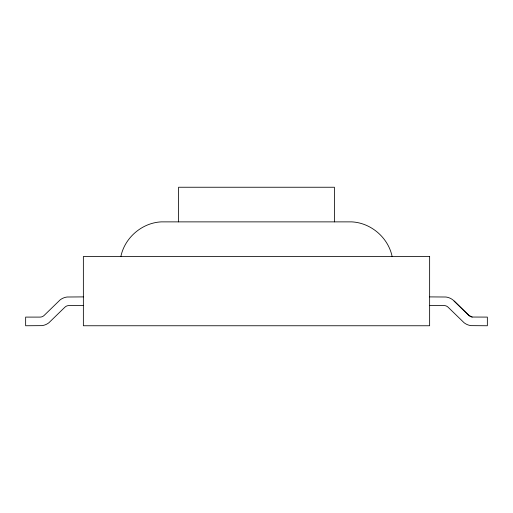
<?xml version="1.0" encoding="UTF-8"?>
<svg xmlns="http://www.w3.org/2000/svg" width="513" height="513" viewBox="0 0 513 513"><rect width="100%" height="100%" fill="white"/><g stroke="black" fill="none" stroke-linecap="round" stroke-linejoin="round"><path stroke-width="0.77" d="M120.876 256.5C124.73 237.654 142.056 222.796 161.274 221.873L351.726 221.873C370.944 222.796 388.27 237.654 392.124 256.5M83.362 296.899L67.049 297.014A14.435 14.435 0 0 0 60.143 299.874L44.278 315.296A5.919 5.919 0 0 1 39.937 317.098L25.65 317.098L25.65 325.755L41.963 325.64A14.435 14.435 0 0 0 48.87 322.78L64.734 307.358A5.919 5.919 0 0 1 69.075 305.556L83.362 305.556M429.637 296.899L445.951 297.014A14.435 14.435 0 0 1 452.857 299.874L469.414 315.899L470.716 316.649L472.172 317.04L487.35 317.098L487.35 325.755L471.037 325.64A14.435 14.435 0 0 1 464.13 322.78L448.266 307.358A5.919 5.919 0 0 0 443.925 305.556L429.637 305.556M472.172 317.04L468.722 315.296L454.152 301.009M334.412 221.873L334.412 187.245L178.588 187.245L178.588 221.873M429.637 256.5L83.362 256.5L83.362 325.755L429.637 325.755L429.637 256.5"/></g></svg>
